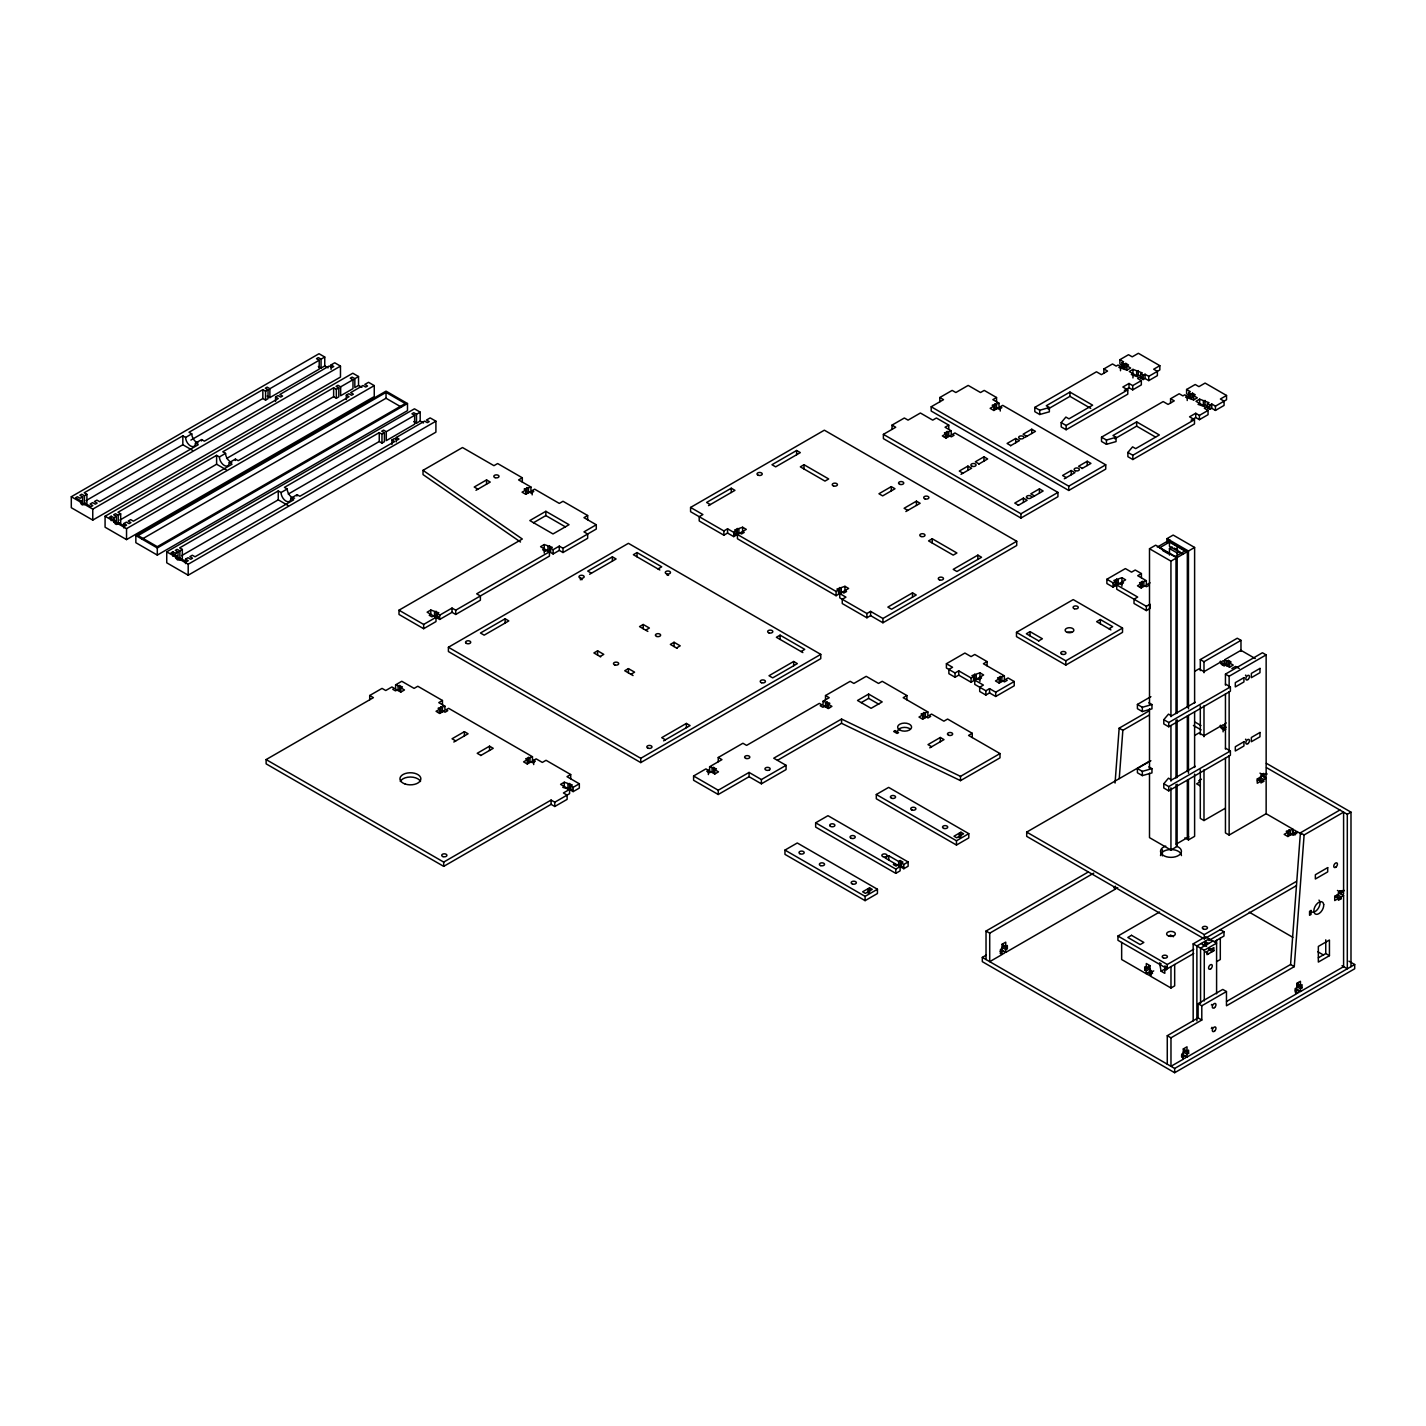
<?xml version="1.0" encoding="UTF-8"?>
<svg xmlns="http://www.w3.org/2000/svg" width="1426" height="1426" viewBox="0 0 1426 1426"><rect width="100%" height="100%" fill="white"/><g stroke="black" fill="none" stroke-linecap="round" stroke-linejoin="round"><path stroke-width="1.5" d="M1115.061 783.052L1119.16 728.169L1149.249 710.808M1119.25 778.596L1122.85 730.308L1149.178 715.103M1226.538 1001.48L1290.583 964.511L1300.405 832.82L1339.905 810.021M1167.27 1064.17L1167.27 1035.704L1198.107 1017.897L1198.107 1003.654L1222.759 989.43L1226.467 991.551L1226.467 1005.793L1294.273 966.65L1304.113 834.959L1343.595 812.16L1343.595 891.179L1341.135 892.605L1337.445 890.466M1124.383 390.403L1129.018 387.747L1132.707 389.868L1141.335 384.895L1141.335 380.617L1132.707 385.608L1129.018 383.469L1122.85 387.034L1127.788 389.868L1127.788 394.146L1066.131 429.743L1061.194 426.891L1061.194 422.631L1065.882 417.069L1068.965 418.852L1092.637 405.18L1069.946 392.079L1046.274 405.75L1049.358 407.533L1049.358 411.811L1039.732 414.503L1034.813 411.668L1034.813 407.39L1096.469 371.794L1101.389 374.646L1107.556 371.081L1103.867 368.942L1103.867 373.22M1191.102 420.207L1195.719 417.533L1199.409 419.672L1208.054 414.681L1208.054 410.421L1199.409 415.394L1195.719 413.255L1189.551 416.82L1194.489 419.672L1194.489 423.932L1132.832 459.529L1127.895 456.694L1127.895 452.416L1132.583 446.855L1135.666 448.637L1159.338 434.966L1136.647 421.882L1112.975 435.536L1116.059 437.319L1116.059 441.597L1106.451 444.306L1101.514 441.454L1101.514 437.176L1163.17 401.579L1168.09 404.431L1174.258 400.866L1170.568 398.745L1170.568 403.005M1225.451 684.07L1230.388 686.922L1230.388 691.2L1168.732 726.779L1163.794 723.945L1163.794 719.667L1168.482 714.123L1171.566 715.888L1195.238 702.234M1225.451 748.151L1230.388 750.985L1230.388 755.263L1168.732 790.86L1163.794 788.008L1163.794 783.73L1168.482 778.186L1171.566 779.969L1195.238 766.297M331.046 369.387L331.046 364.931L334.736 362.792L340.475 366.108L340.475 377.07L92.761 520.098L71.3 507.709L71.3 496.747L319.014 353.719L324.754 357.035L324.754 365.929L321.046 368.068L318.337 366.5M275.557 401.419L275.557 396.963L278.266 398.531L204.399 441.169L201.636 439.582L195.469 443.13A6.97 4.028 60 0 1 190.531 445.981A6.97 4.028 60 0 1 185.612 437.443L182.831 435.839L84.187 492.79L86.897 494.359L86.897 503.253M190.888 440.081L262.847 398.531L265.575 400.1L268.035 398.674L268.035 389.779L265.575 391.205L262.847 389.637L188.998 432.274L191.761 433.878A6.97 4.028 60 0 0 197.982 442.969M82.583 503.521L82.583 496.854L80.123 498.28L77.396 496.711L75.56 497.781L81.728 501.328A2.175 1.248 60 0 0 83.261 504.002A2.175 1.248 60 0 0 84.794 503.111L90.961 506.676L92.815 505.606L90.105 504.038L92.565 502.612L95.275 504.18L97.128 503.111L94.419 501.542L96.879 500.116L99.606 501.685L198.25 444.734L195.469 443.13M82.583 496.854L79.874 495.285L81.728 494.216L84.437 495.785L86.897 494.359M185.612 437.443L191.761 433.878M268.035 389.779L265.325 388.211L267.161 387.141L269.888 388.71L319.21 360.243L319.21 369.138L269.888 397.604L267.161 396.036M319.21 360.243L316.483 358.675L318.337 357.605L321.046 359.174L324.754 357.035M71.3 496.747L80.498 502.041L81.728 501.328M86.077 500.597L182.831 444.734L192.457 450.295M80.498 502.041A2.175 1.248 60 0 0 82.031 504.715A2.175 1.248 60 0 0 83.564 503.824L84.794 503.111M275.557 396.963L278.017 395.537L280.726 397.105L282.58 396.036L279.87 394.485L329.192 366.001L331.901 367.569L333.755 366.5L331.046 364.931M83.564 503.824L92.761 509.135L340.475 366.108M346.322 399.565L346.322 395.127L348.8 393.701L351.509 395.269L353.363 394.2L350.653 392.631L362.97 385.501L365.698 387.07L367.534 386L364.824 384.432L368.532 382.311L374.254 385.608L374.254 396.571L126.54 539.598L105.078 527.21L105.078 516.248L352.81 373.22L358.532 376.535L358.532 385.43L354.842 387.569L354.842 378.674L358.532 376.535M116.362 523.021L116.362 516.355L113.902 517.781L111.192 516.212L109.339 517.281L115.506 520.846A2.175 1.248 60 0 0 117.039 523.502A2.175 1.248 60 0 0 118.59 522.611L124.757 526.176L126.593 525.107L123.884 523.538L123.884 527.994M346.322 395.127L349.049 396.678L238.195 460.687L235.415 459.083L229.247 462.648A6.97 4.028 60 0 1 224.328 465.482A6.97 4.028 60 0 1 219.39 456.944L216.609 455.34L117.966 512.29L120.675 513.859L120.675 522.754L118.215 524.18L118.215 515.285L115.506 513.716L113.652 514.786L116.362 516.355M226.609 458.477L333.631 396.678L336.34 398.246L338.818 396.82L338.818 387.925L336.34 389.351L333.631 387.783L222.777 451.792L225.558 453.379A6.97 4.028 60 0 0 231.761 462.47M118.215 515.285L120.675 513.859M219.39 456.944L225.558 453.379M340.654 386.856L352.988 379.744L352.988 388.638L340.654 395.751L340.654 386.856L337.944 385.287L336.09 386.357L338.818 387.925M105.078 516.248L114.276 521.56L115.506 520.846M119.873 520.098L216.609 464.234L226.253 469.796M114.276 521.56A2.175 1.248 60 0 0 115.809 524.215A2.175 1.248 60 0 0 117.342 523.324L118.59 522.611M123.884 523.538L126.361 522.112L129.071 523.681L130.925 522.611L128.197 521.06L130.675 519.634L133.384 521.185L232.028 464.234L229.247 462.648M117.342 523.324L126.54 528.636L374.254 385.608M135.844 535.57L386.036 391.134L407.497 403.522L407.497 410.635L157.306 555.088L135.844 542.7L135.844 535.57L157.306 547.958L407.497 403.522M386.036 392.417L138.072 535.57L157.306 546.675L405.269 403.522L386.036 392.417L386.036 398.246L141.905 539.188M396.268 441.917L396.268 437.479L424.627 421.098L427.337 422.666L429.19 421.597L426.481 420.028L430.171 417.907L435.91 421.205L435.91 432.167L188.196 575.195L166.735 562.807L166.735 551.844L414.449 408.816L420.189 412.132L420.189 421.026L416.499 423.166L413.772 421.597M178.018 558.618L178.018 551.951L175.558 553.377L172.849 551.809L170.995 552.878L177.163 556.443A2.175 1.248 60 0 0 178.696 559.099A2.175 1.248 60 0 0 180.229 558.208L186.396 561.773L188.25 560.703L185.54 559.135L185.54 563.591M391.954 444.413L391.954 439.974L394.663 441.525L299.852 496.284L297.071 494.679L290.904 498.244A6.97 4.028 60 0 1 285.966 501.079A6.97 4.028 60 0 1 281.047 492.54L278.266 490.936L179.623 547.887L182.332 549.456L182.332 558.35L179.872 559.776L177.163 558.208M288.23 494.091L379.245 441.525L381.972 443.094L384.432 441.668L384.432 432.773L381.972 434.199L379.245 432.631L284.434 487.371L287.214 488.975A6.97 4.028 60 0 0 294.612 498.191M178.018 551.951L175.309 550.383L177.163 549.313L179.872 550.882L182.332 549.456M281.047 492.54L287.214 488.975M386.286 431.704L414.645 415.34L414.645 424.235L386.286 440.616L386.286 431.704L383.576 430.135L381.722 431.205L384.432 432.773M414.645 415.34L411.936 413.772L413.772 412.702L416.499 414.271L420.189 412.132M166.735 551.844L175.933 557.156L177.163 556.443M181.512 555.694L278.266 499.831L287.892 505.392M175.933 557.156A2.175 1.248 60 0 0 177.466 559.812A2.175 1.248 60 0 0 178.999 558.921L180.229 558.208M185.54 559.135L188 557.709L190.727 559.277L192.563 558.208L189.854 556.639L192.332 555.231L195.041 556.782L293.685 499.831L290.904 498.244M391.954 439.974L394.414 438.548L397.123 440.117L398.977 439.048L396.268 437.479M178.999 558.921L188.196 564.233L435.91 421.205M520.508 542.023L423.023 474.591L423.023 470.33L462.505 447.532L493.949 465.678L497.638 463.539L522.308 477.781L522.308 482.059M475.981 490.294L490.241 482.059L486.551 479.92L474.216 487.032L477.924 489.171M522.308 477.781L518.601 479.92L530.935 487.032L530.935 491.31L525.766 494.305L522.059 492.166L525.766 490.027L525.766 494.305M530.935 487.032L524.162 489.1L525.766 490.027M532.165 494.875L532.165 490.597L534.643 489.171L559.295 503.414L563.003 501.275L587.655 515.517L587.655 519.777M545.855 511.31L529.83 520.561L553.003 533.948L569.045 524.697L545.855 511.31L545.855 515.588L565.48 526.907M533.395 522.789L545.855 515.588M437.229 613.75L439.689 615.176L452.024 608.064L455.732 610.185L549.438 556.087L549.438 551.826L476.676 593.822L480.384 595.961L480.384 600.221L455.732 614.463L452.024 612.324L439.689 619.454L437.229 618.028L437.229 613.75L438.834 612.823L430.812 610.043L427.123 612.182L435.999 617.315L435.999 621.576L423.665 628.706L398.995 614.463L398.995 610.185L522.308 539.01L423.023 470.33M587.655 515.517L583.965 517.656L596.282 524.768L596.282 529.046L563.003 548.261L559.295 546.122L553.128 549.687L550.668 548.261L550.668 552.522L553.128 553.948L559.295 550.4L563.003 552.522L587.655 538.297L587.655 534.019L583.965 531.88L596.282 524.768M550.668 548.261L552.272 547.334L544.251 544.554L540.561 546.693L549.438 551.826M544.251 548.832L542.646 549.759L545.374 551.327L546.96 550.4M433.522 615.889L431.918 616.816L429.208 615.248L430.812 614.321L430.812 610.043M437.229 618.028L438.834 617.101L436.124 615.533L434.52 616.46L434.52 612.182M398.995 610.185L423.665 624.428L435.999 617.315M448.406 647.261L628.42 543.324L820.77 654.374L820.77 658.652L640.755 762.589L448.406 651.522L448.406 647.261L640.755 758.311L820.77 654.374M690.576 507.442L702.911 514.554L699.203 516.693L699.203 520.953L723.873 535.196L727.563 533.057L733.73 536.622L736.19 535.196L736.19 530.935L733.73 532.344L727.563 528.796L723.873 530.935L690.576 511.702L690.576 507.442L824.353 430.189L1016.72 541.256L1016.72 545.516L882.926 622.77L870.609 615.64L866.901 617.779L842.249 603.537L842.249 599.276L845.939 597.138L839.771 593.572L839.771 597.85L866.901 613.501L870.609 611.38L882.926 618.492L1016.72 541.256M369.708 699.774L369.708 695.514L382.043 688.384L385.733 690.523L391.9 686.958L394.378 688.384L392.774 689.311L395.483 690.879L397.088 689.952M505.125 618.777L480.455 633.019L484.163 635.158L508.815 620.916L505.125 618.777L505.125 623.055M589.633 574.25L616.085 558.974L612.396 556.853L587.726 571.077L591.433 573.216M708.508 505.624L734.96 490.348L731.271 488.209L706.601 502.451L710.308 504.59M796.617 450.491L771.965 464.716L775.655 466.855L800.325 452.612L796.617 450.491L796.617 454.751M266.127 759.577L443.7 862.088L551.096 800.075L554.785 802.214L569.58 793.676L569.58 789.398L563.413 792.963L567.12 795.102L567.12 799.38L554.785 806.492L551.096 804.353L443.7 866.366L266.127 763.855L266.127 759.577L373.416 697.635L369.708 695.514M400.777 692.091L400.777 687.813L404.485 689.952L400.777 692.091L395.608 689.097L395.608 684.837L401.776 681.271L414.093 688.384L417.8 686.245L442.452 700.487L442.452 704.765M395.608 684.837L402.382 686.886L400.777 687.813M658.01 568.938L661.717 566.817L637.048 552.575L633.358 554.714L659.81 569.99M804.014 464.716L800.325 466.855L824.977 481.097L828.684 478.958L804.014 464.716L804.014 468.994M892.034 429.386L892.034 425.108L904.351 417.996L908.059 420.135L920.394 413.005L932.711 420.135L936.419 417.996L948.753 425.108L948.753 429.386M939.823 401.793L939.823 397.515L952.158 390.403L955.866 392.524L968.183 385.412L980.518 392.524L984.225 390.403L996.542 397.515L996.542 401.793M949.734 435.928L951.338 436.855L954.047 435.286L952.443 434.36L954.921 432.951L1057.932 492.416L1057.932 496.694L1020.945 518.048L883.389 438.638L883.389 434.36L895.724 427.247L892.034 425.108M1000.25 411.044L1000.25 406.766L1002.71 405.341L1105.738 464.823L1105.738 469.101L1068.751 490.455L931.196 411.044L931.196 406.766L943.531 399.654L939.823 397.515M839.771 593.572L848.648 588.457L844.958 586.318L836.937 589.081L838.541 590.007L838.541 594.285L836.082 595.712L737.438 538.761L737.438 534.483L746.315 529.367L742.607 527.228L734.604 530.009L736.19 530.935M442.452 700.487L438.762 702.626L444.93 706.191L444.93 710.451L439.743 713.446L436.053 711.307L439.743 709.168L439.743 713.446M738.918 529.367L738.918 533.627L737.313 532.7L734.604 534.269L736.19 535.196M444.93 706.191L438.139 708.259L439.743 709.168M438.139 712.519L440.848 710.95L442.452 711.877L442.452 707.617M948.753 425.108L945.046 427.247L951.213 430.812L951.213 435.073L946.026 438.067L942.336 435.928L946.026 433.789L946.026 438.067M996.542 397.515L992.852 399.654L999.02 403.201L999.02 407.479L993.833 410.474L990.143 408.335L993.833 406.196L993.833 410.474M951.213 430.812L944.44 432.88L946.026 433.789M999.02 403.201L992.229 405.269L993.833 406.196M944.44 437.14L947.149 435.572L948.753 436.499L948.753 432.238M600.061 656.513L603.768 654.374L597.601 650.809L593.893 652.948L600.685 656.869M645.693 630.167L649.383 628.028L643.215 624.481L639.525 626.602L647.85 631.415M453.807 742.019L468.085 733.784L464.377 731.663L452.042 738.775L455.75 740.914M891.286 486.623L878.951 493.752L882.658 495.891L894.993 488.761L891.286 486.623L891.286 490.9M1103.867 368.942L1112.494 363.969L1116.184 366.108L1118.037 365.038L1120.497 366.464L1120.497 370.724M1124.205 368.585L1124.205 364.325L1125.809 363.398L1125.809 367.658L1124.205 368.585L1122.084 366.963L1123.581 366.108L1119.891 363.969L1119.891 359.691L1128.519 354.717L1132.226 356.839L1138.376 353.291L1159.837 365.68L1159.837 369.94L1148.75 376.357L1145.042 374.218L1143.189 375.288L1140.729 373.862L1140.729 378.14L1143.189 379.548L1145.042 378.478L1148.75 380.617L1157.377 375.644L1157.377 371.366L1153.67 369.227L1159.837 365.68M1122.084 366.963L1122.084 362.703L1123.581 361.83L1119.891 359.691M1120.497 366.464L1118.893 367.373L1126.914 370.154L1130.622 368.015L1126.914 365.894L1126.914 370.154M1048.092 408.977L1069.946 396.357L1090.747 408.371M1126.914 365.894L1128.519 364.967L1125.809 363.398M1140.729 373.862L1142.333 372.935L1132.957 369.37L1129.267 371.509L1136.665 375.787L1138.269 374.86L1140.978 376.428M961.017 474.341L971.623 468.209L967.915 466.088L959.288 471.061L962.996 473.2M978.771 464.092L987.648 458.958L983.958 456.819L975.313 461.81L979.02 463.949M1010.553 445.75L1019.43 440.616L1015.722 438.477L1007.095 443.468L1010.784 445.607M1024.848 437.479L1035.454 431.365L1031.747 429.226L1023.119 434.217L1026.827 436.356M1132.957 373.648L1131.353 374.575L1139.499 377.427L1137.645 378.478L1141.335 380.617M480.722 755.53L493.236 748.311L489.528 746.172L477.211 753.302L480.901 755.423M905.866 511.524L920.144 503.289L916.437 501.15L904.102 508.28L907.809 510.401M630.898 674.302L634.588 672.163L628.42 668.616L624.731 670.755L633.055 675.55M676.512 647.974L680.22 645.835L674.052 642.27L670.345 644.409L677.136 648.331M1140.729 378.14L1142.333 377.213M1061.194 422.631L1066.131 425.465L1127.788 389.868M532.468 756.725L525.695 758.792L527.299 759.719L527.299 763.997L532.468 761.003L532.468 756.725L448.62 708.312L446.16 709.738L447.764 710.665L445.055 712.234L443.45 711.307M527.299 759.719L523.592 761.858L527.299 763.997M533.698 764.568L533.698 760.29L536.176 758.864L542.343 762.429L546.033 760.29L570.703 774.532L570.703 778.792M737.438 534.483L836.082 591.433L838.541 590.007M1170.568 398.745L1179.195 393.754L1182.903 395.893L1184.739 394.824L1187.216 396.25L1187.216 400.528M1190.906 398.389L1190.906 394.111L1192.51 393.184L1192.51 397.462L1190.906 398.389L1188.785 396.767L1190.3 395.893L1186.592 393.754L1186.592 389.476L1195.22 384.503L1198.927 386.642L1205.095 383.077L1226.538 395.465L1226.538 399.743L1215.451 406.143L1211.743 404.004L1209.89 405.073L1207.43 403.647L1207.43 407.925L1209.89 409.351L1211.743 408.282L1215.451 410.421L1224.078 405.43L1224.078 401.152L1220.371 399.03L1226.538 395.465M932.247 538.761L928.558 540.9L953.21 555.124L956.917 553.003L932.247 538.761L932.247 543.021M1188.785 396.767L1188.785 392.489L1190.3 391.615L1186.592 389.476M1187.216 396.25L1185.612 397.177L1193.615 399.957L1197.323 397.818L1193.615 395.679L1193.615 399.957M1114.793 438.762L1136.647 426.142L1155.559 437.069M1193.615 395.679L1195.22 394.752L1192.51 393.184M801.055 651.522L804.745 649.383L780.093 635.158L776.386 637.279L802.856 652.573M1018.235 505.374L1027.112 500.259L1023.405 498.12L1014.777 503.093L1018.467 505.232M1032.531 497.121L1043.137 490.99L1039.429 488.868L1030.802 493.842L1034.51 495.981M1064.313 478.78L1074.901 472.648L1071.211 470.527L1062.584 475.5L1066.274 477.639M1082.067 468.53L1090.943 463.397L1087.236 461.258L1078.609 466.249L1082.316 468.388M1207.43 403.647L1209.034 402.72L1199.658 399.173L1195.968 401.294L1203.366 405.572L1204.97 404.645L1209.034 406.998L1207.43 407.925M883.389 434.36L1020.945 513.77L1057.932 492.416M931.196 406.766L1068.751 486.177L1105.738 464.823M570.703 774.532L566.995 776.671L579.33 783.783L579.33 788.061L573.163 791.608L570.703 790.182L570.703 785.922L572.307 784.995L564.286 782.214L560.578 784.353L567.976 788.614L569.58 787.705L569.58 783.427M1127.895 452.416L1132.832 455.268L1194.489 419.672M570.703 785.922L573.163 787.348L579.33 783.783M570.703 790.182L572.307 789.255M663.607 740.843L690.077 725.567L686.369 723.428L661.717 737.67L665.407 739.809M793.658 661.486L768.988 675.728L772.696 677.867L797.348 663.625L793.658 661.486L793.658 665.764M912.515 592.86L887.863 607.102L891.571 609.241L916.223 594.999L912.515 592.86L912.515 597.138M977.88 555.124L953.21 569.366L956.917 571.505L981.569 557.263L977.88 555.124L977.88 559.402M718.241 761.751L718.241 757.491L742.91 743.249L746.6 745.388L819.344 703.375L821.822 704.8L820.217 705.727L822.927 707.296L824.531 706.369M825.511 699.827L825.511 695.549L850.181 681.307L853.871 683.446L866.206 676.334L878.541 683.446L882.231 681.307L906.9 695.549L906.9 699.827M777.491 760.29L841.554 723.321L960.5 780.646L1000 757.848L1000 753.57L960.5 776.368L841.554 719.043L773.73 758.204L786.065 765.316L786.065 769.594L761.395 783.819L749.078 776.707L718.241 794.496L693.589 780.272L693.589 775.994L705.906 768.881L708.383 770.307L708.383 774.568M714.783 773.997L714.783 769.737L718.49 771.858L714.783 773.997L709.613 771.02L709.613 766.742L721.948 759.63L718.241 757.491M828.239 708.508L828.239 704.23L831.928 706.369L828.239 708.508L823.052 705.514L823.052 701.253L829.219 697.688L825.511 695.549M708.383 770.307L706.779 771.234L709.488 772.785L711.093 771.858M709.613 766.742L716.387 768.81L714.783 769.737M823.052 701.253L829.825 703.303L828.239 704.23M829.825 707.581L827.116 706.013L825.511 706.94L825.511 702.679M868.63 694.07L857.525 700.487L871.09 708.312L882.195 701.913L868.63 694.07L868.63 698.348L878.808 704.23M861.233 702.626L868.63 698.348M693.589 775.994L718.241 790.236L749.078 772.429L761.395 779.559L786.065 765.316M946.401 663.732L952.568 667.279L948.878 669.418L948.878 673.696L955.046 677.243L958.735 675.122L971.07 682.234L973.53 680.808L973.53 676.53L971.07 677.956L958.735 670.844L955.046 672.983L946.401 667.992L946.401 663.732L964.903 653.037L971.07 656.602L974.76 654.463L987.095 661.593L987.095 665.853M1149.499 704.301L1149.499 548.743L1155.666 545.178L1177.11 557.566M1167.003 543.074L1167.003 538.636L1173.17 535.071L1194.614 547.459L1194.614 703.018M1157.324 547.067L1169.837 539.848M1169.463 542.112L1159.481 547.887L1174.899 556.782L1184.881 551.024L1169.463 542.112L1169.463 546.39L1182.956 554.179M1116.736 584.963L1137.698 597.066L1134.009 599.205L1134.009 603.465L1146.344 610.595L1150.033 608.456L1150.033 604.178L1146.344 606.317L1116.736 589.241L1116.736 584.963L1125.631 579.829L1121.923 577.708L1113.902 580.471L1115.506 581.398L1115.506 585.676L1113.046 587.102L1106.879 583.537L1106.879 579.259L1125.381 568.582L1131.549 572.147L1135.239 570.008L1141.406 573.573L1141.406 577.851M906.9 695.549L903.193 697.688L927.863 711.93L927.863 716.191L922.675 719.185L918.986 717.046L922.675 714.907L922.675 719.185M1016.488 632.342L1073.208 599.597L1122.529 628.064L1122.529 632.342L1065.81 665.086L1016.488 636.62L1016.488 632.342L1065.81 660.826L1122.529 628.064M1169.463 555.07L1169.463 548.529L1172.172 546.96M1106.879 579.259L1113.046 582.824L1115.506 581.398M1038.681 640.88L1042.388 638.759L1030.053 631.629L1026.346 633.768L1038.859 640.987M1118.216 579.829L1118.216 584.107L1116.629 583.181L1113.902 584.749L1115.506 585.676M987.095 661.593L983.405 663.732L1004.367 675.835L1004.367 680.095L999.18 683.09L995.473 680.951L999.18 678.812L999.18 683.09M1141.406 573.573L1137.698 575.712L1146.344 580.685L1146.344 584.963L1141.157 587.958L1137.467 585.819L1141.157 583.68L1141.157 587.958M1177.11 713.125L1177.181 552.967L1179.89 551.416M974.76 680.095L983.405 685.086L979.698 687.225L979.698 691.485L985.865 695.05L989.555 692.911L995.722 696.476L1014.225 685.799L1014.225 681.521L995.722 692.198L989.555 688.633L985.865 690.772L974.76 684.373L974.76 680.095L983.637 674.979L979.947 672.84L971.926 675.621L973.53 676.53M1149.499 548.743L1170.942 561.131L1194.614 547.459M1146.344 580.685L1139.552 582.753L1141.157 583.68M1139.552 587.031L1142.262 585.462L1143.866 586.389L1143.866 582.111M927.863 711.93L921.071 713.998L922.675 714.907M1150.033 582.824L1147.573 584.25L1149.178 585.177L1146.468 586.746L1144.864 585.819M1004.367 675.835L997.576 677.885L999.18 678.812M1108.965 628.777L1112.672 626.656L1100.337 619.526L1096.63 621.665L1110.907 629.9M929.752 747.848L944.012 739.613L940.322 737.474L927.987 744.604L931.677 746.743M815.654 822.802L827.971 815.69L908.13 861.964L908.13 866.224L903.817 868.719L901.339 867.293L901.339 863.033L902.943 862.106L900.234 860.538L898.63 861.464L888.772 855.76L885.065 857.899L900.109 866.58L900.109 870.858L895.795 873.354L815.654 827.08L815.654 822.802L895.795 869.076L900.109 866.58M972.247 737.545L972.247 733.285L968.557 735.424L1000 753.57M876.313 794.496L888.648 787.384L968.789 833.657L968.789 837.918L956.472 845.048L876.313 798.774L876.313 794.496L956.472 840.77L968.789 833.657M784.96 850.092L797.277 842.98L877.436 889.254L877.436 893.514L865.101 900.644L784.96 854.37L784.96 850.092L865.101 896.366L877.436 889.254M1200.3 670.612L1200.3 659.578L1237.287 638.224L1240.976 640.363L1240.976 651.379M1200.3 659.578L1203.99 661.717L1240.976 640.363M1148.875 702.786L1151.958 704.569L1151.958 708.847L1142.333 711.556L1137.413 708.704L1137.413 704.426L1150.889 696.654M1195.202 671.058L1199.052 668.83L1203.99 671.682L1220.638 662.074L1223.098 663.5L1221.494 664.427L1224.221 665.995L1225.825 665.069L1229.515 667.208L1233.223 665.069L1229.515 662.93L1229.515 667.208M1226.806 665.639L1226.806 661.361L1228.41 660.434L1228.41 664.712L1226.806 665.639L1224.684 664.017L1224.684 659.739L1240.976 650.327L1255.29 658.58M1224.684 664.017L1226.182 663.143M1229.515 662.93L1231.119 662.003L1228.41 660.434M1231.868 668.544L1235.558 666.423L1239.265 668.544M894.94 863.603L893.336 864.53L896.045 866.099L897.649 865.172M1225.451 685.14L1225.451 674.106L1262.438 652.751L1266.145 654.89L1266.145 773.837L1263.668 775.263L1259.978 773.124M1225.451 674.106L1229.141 676.245L1266.145 654.89M901.339 863.033L903.817 864.459L908.13 861.964M960.91 832.231L953.994 836.224L956.703 837.775L963.62 833.8L960.91 832.231L960.91 836.509L959.306 837.418L959.306 833.158M901.339 867.293L902.943 866.366M869.539 887.828L862.641 891.803L865.35 893.371L872.249 889.396L869.539 887.828L869.539 892.088L867.935 893.015L867.935 888.755M1163.794 719.667L1168.732 722.519L1230.388 686.922M1296.323 885.724L1204.275 938.878L1026.702 836.367L1026.702 832.089L1149.392 761.252M1148.875 766.867L1151.958 768.65L1151.958 772.91L1142.333 775.619L1137.413 772.767L1137.413 768.507L1150.889 760.718M1195.202 735.139L1199.052 732.911L1203.99 735.763L1220.638 726.155L1223.098 727.563L1223.098 731.841M1226.182 722.946L1224.684 723.802L1224.684 728.08L1226.182 727.207M1223.098 727.563L1221.494 728.49L1224.221 730.059L1225.825 729.132M1163.794 783.73L1168.732 786.582L1230.388 750.985M1201.441 779.202L1198.713 780.771L1200.318 781.698L1196.628 783.819L1200.318 785.958M986.026 959.52L986.026 931.053L1088.127 872.088M986.026 931.053L989.715 933.174L1093.76 873.122M1263.668 781.395L1259.978 779.256L1259.978 777.402L1263.668 779.541L1263.668 781.395L1260.958 782.963L1260.958 781.109L1257.269 783.248L1257.269 778.97L1262.438 775.976L1266.145 778.115L1266.145 813.711L1229.141 835.066L1225.451 832.927L1225.451 757.937M1257.269 780.824L1259.978 779.256M1263.668 779.541L1266.145 778.115M1200.3 769.88L1200.3 818.417L1203.99 820.538L1225.13 808.346M1113.884 887.132L1115.488 886.206L1115.488 889.04L1005.74 952.408L1002.05 950.269L1002.05 944.297L1005.74 942.158L1005.74 946.418L1007.344 945.491L1007.344 948.629L1005.74 949.556L1002.05 947.417L1003.654 946.49L1007.344 948.629M1176.307 844.067L1188.821 836.848M1348.925 961.177L1354.7 964.511L1354.7 968.771L1174.668 1072.708L982.318 961.659L982.318 957.381L986.15 955.17M1149.499 773.177L1149.499 837.632L1170.942 850.021L1177.11 846.456L1177.11 784.229M1184.881 837.846L1188.464 839.914L1194.614 836.349L1194.614 774.122M1002.05 948.557L1000.446 949.484L1000.446 952.621L1002.05 951.695L1002.05 954.547L989.715 961.659L989.715 933.174M1293.043 829.255L1286.27 831.305L1287.874 832.231L1287.874 836.509L1293.043 833.515L1293.043 829.255L1266.377 813.836M1287.874 832.231L1284.166 834.37L1287.874 836.509M1193.74 953.495L1167.27 968.771L1117.948 940.304L1117.948 936.026L1159.552 912.016M1266.52 767.651L1347.303 814.299L1350.992 812.16L1350.992 966.65M1144.722 969.983L1148.411 967.844L1150.016 968.771L1146.308 970.91L1144.722 969.983L1144.722 966.864L1146.308 967.773L1150.016 965.652L1150.016 971.623L1146.308 973.762L1121.656 959.52L1121.656 942.443M1026.702 832.089L1204.275 934.6L1296.323 881.464M1193.17 1020.98L1193.17 943.869L1203.74 937.755M1174.668 964.511L1174.668 985.865L1170.978 988.004L1150.016 975.901L1150.016 973.049L1153.705 970.91M1209.195 938.878L1196.877 945.991L1196.877 1020.909M1117.948 936.026L1167.27 964.511L1193.74 949.217M1208.874 940.5L1223.989 931.766L1223.989 936.026L1214.542 941.481M1203.027 945.278L1206.485 943.299L1206.485 946.418L1201.191 943.513M1212.902 941.017L1200.567 948.13L1200.567 1003.227M1161.12 963.798L1159.516 962.871L1161.12 971.195L1164.81 969.056L1166.415 969.983L1166.415 966.864L1164.81 965.937M1193.17 943.869L1204.275 950.269L1216.592 943.156L1205.505 936.739M1213.882 950.696L1206.984 954.689L1206.984 951.552L1213.882 947.559L1213.882 950.696L1210.193 948.557L1208.588 949.484L1212.278 951.623M1216.592 961.659L1220.3 959.52L1220.3 938.165M1341.135 898.719L1337.445 896.597L1337.445 894.744L1341.135 896.883L1341.135 898.719L1338.426 900.287L1338.426 898.433L1334.718 900.572L1334.718 896.312L1339.905 893.318L1343.595 895.457L1343.595 966.65L1300.441 991.551L1296.751 989.43L1296.751 983.441L1300.441 981.302L1300.441 985.58L1302.045 984.653L1302.045 987.79L1300.441 988.717L1296.751 986.578L1298.355 985.651L1302.045 987.79M1341.135 896.883L1343.595 895.457M1198.107 1003.654L1201.797 1005.793L1226.467 991.551M1167.27 1035.704L1170.978 1037.825L1201.797 1020.036L1201.797 1005.793M1318.337 957.809L1325.752 953.531L1329.442 955.67L1329.442 940.019L1318.337 946.418L1318.337 962.087L1329.442 955.67M1296.751 987.719L1295.147 988.646L1295.147 991.765L1296.751 990.838L1296.751 993.69L1187.002 1057.058L1183.313 1054.919L1183.313 1048.93L1187.002 1046.809L1187.002 1051.069L1188.607 1050.142L1188.607 1053.279L1187.002 1054.206L1183.313 1052.067L1184.917 1051.14L1188.607 1053.279M1183.313 1053.208L1181.708 1054.135L1181.708 1057.272L1183.313 1056.345L1183.313 1059.197L1170.978 1066.309L1170.978 1037.825M982.318 957.381L1174.668 1068.448L1354.7 964.511M1034.813 407.39L1039.732 410.242L1049.358 407.533M1101.514 437.176L1106.451 440.028L1116.059 437.319M1137.413 704.426L1142.333 707.278L1151.958 704.569M1137.413 768.507L1142.333 771.359L1151.958 768.65M769.541 769.844L769.826 769.63A2.62 1.515 0 0 0 767.794 767.366A2.62 1.515 0 0 0 765.102 769.398A2.62 1.515 0 0 0 769.416 769.951M910.162 728.971L908.897 728.223A6.97 4.028 0 0 0 897.703 730.843M1208.054 410.421L1204.346 408.282L1206.2 407.212L1198.054 404.36L1199.658 403.433L1199.658 399.173M1000.25 406.766L1001.854 407.693L999.145 409.262L997.54 408.335M1167.003 538.636L1188.464 551.024L1188.464 708.793M1168.108 540.561L1187.341 551.666L1187.341 707.029M1174.115 548.065L1177.965 550.293M1169.463 548.529L1177.181 552.967M1162.547 550.436L1168.304 553.769M1121.923 581.968L1123.528 582.895L1120.818 584.464L1119.214 583.537M1195.202 722.198L1200.959 725.531M1266.359 763.302L1350.992 812.16M1193.419 725.46L1201.12 729.898M1257.269 778.97L1260.958 781.109M1119.16 728.169L1122.85 730.308M1300.405 832.82L1304.113 834.959M1301.368 834.05L1296.751 831.376L1294.273 832.802L1295.878 833.729L1293.168 835.297L1291.564 834.37M1014.225 681.521L1008.057 677.956L1005.597 679.382L1007.202 680.309L1004.474 681.878L1002.888 680.951M739.898 533.057L741.502 533.984L744.212 532.415L742.607 531.506L742.607 527.228M842.249 592.146L843.835 593.073L846.563 591.505L844.958 590.578L844.958 586.318M979.947 677.1L981.551 678.027L978.842 679.596L977.238 678.669M1334.718 896.312L1338.426 898.433M972.247 733.285L947.595 719.043L943.887 721.182L931.552 714.07L929.092 715.478L930.697 716.405L927.987 717.973L926.383 717.046M354.842 378.674L352.133 377.106L350.279 378.175L352.988 379.744M386.036 398.246L401.419 407.141M324.754 365.929L328.087 367.855M358.532 385.43L361.865 387.355M420.189 421.026L423.522 422.952M532.165 490.597L533.77 491.524L531.06 493.093L529.456 492.166M1249.229 912.159L1292.865 937.345M1317.891 951.802L1323.595 955.081M1342.009 965.723L1347.303 968.771L1347.303 814.299M1290.583 964.511L1294.273 966.65M1220.21 929.574L1223.989 931.766M1296.751 983.441L1300.441 985.58M1208.588 943.513L1204.881 941.374L1204.881 944.208M1204.881 951.623L1208.588 953.762M1170.354 934.957L1173.438 936.739M1161.12 971.195L1164.81 973.334L1164.81 969.056M1150.016 965.652L1146.308 963.513L1146.308 967.773M1150.016 969.912L1151.62 970.839L1151.62 973.976L1150.016 973.049M1198.107 1017.897L1201.797 1020.036M1002.05 944.297L1005.74 946.418M1183.313 1048.93L1187.002 1051.069M533.698 760.29L535.303 761.217L532.593 762.785L530.989 761.858M569.58 789.398L562.807 787.348L564.286 786.492L564.286 782.214M1188.785 392.489L1190.906 394.111M1122.084 362.703L1124.205 364.325M1224.684 659.739L1226.806 661.361M1341.135 892.605L1341.135 890.751L1338.426 892.32L1338.426 894.173M1325.752 939.841L1325.752 953.531M1300.441 988.717L1300.441 991.551M1298.355 982.514L1298.355 985.651M1290.583 830.663L1290.583 834.941L1288.979 834.014L1288.979 829.736M1263.668 775.263L1263.668 773.409L1260.958 774.978L1260.958 776.831M1229.141 676.245L1229.141 687.279M1229.141 691.681L1229.141 751.235M1229.141 755.655L1229.141 835.066M1225.451 693.963L1225.451 749.113M1216.592 940.304L1216.592 993.833M1215.451 406.143L1215.451 410.421M1211.743 404.004L1211.743 408.282M1209.89 405.073L1209.89 409.351M1204.97 400.385L1204.97 404.645M1204.275 934.6L1204.275 938.878M1204.275 950.269L1204.275 1000.945M1203.99 661.717L1203.99 672.751M1203.99 705.834L1203.99 736.725M1203.99 769.808L1203.99 820.538M1203.366 401.294L1203.366 405.572M1200.3 705.906L1200.3 734.586M1199.409 415.394L1199.409 419.672M1195.719 413.255L1195.719 417.533M1194.614 711.895L1194.614 767.455M1188.464 715.46L1188.464 773.249M1188.464 779.915L1188.464 839.914M1187.341 715.905L1187.341 771.395M1187.341 780.272L1187.341 837.989M1187.002 1054.206L1187.002 1057.058M1177.181 546.568L1177.181 550.846M1177.11 719.791L1177.11 777.562M1176.004 558.208L1176.004 713.57M1176.004 720.237L1176.004 777.954M1176.004 784.603L1176.004 844.531M1174.668 1068.448L1174.668 1072.708M1170.942 561.131L1170.942 716.69M1170.942 725.567L1170.942 781.127M1170.942 787.794L1170.942 850.021M1170.978 966.65L1170.978 988.004M1168.732 722.519L1168.732 726.779M1168.732 786.582L1168.732 790.86M1167.27 964.511L1167.27 968.771M1162.35 849.789L1162.35 855.885M1149.499 708.74L1149.499 768.739M1148.75 376.357L1148.75 380.617M1146.344 606.317L1146.344 610.595M1146.308 970.91L1146.308 973.762M1145.042 374.218L1145.042 378.478M1143.189 375.288L1143.189 379.548M1142.262 581.184L1142.262 585.462M1142.333 707.278L1142.333 711.556M1142.333 771.359L1142.333 775.619M1138.269 370.582L1138.269 374.86M1136.665 371.509L1136.665 375.787M1136.647 421.882L1136.647 426.142M1132.957 369.37L1132.957 377.926M1132.707 385.608L1132.707 389.868M1132.832 455.268L1132.832 459.529M1129.018 383.469L1129.018 387.747M1121.923 577.708L1121.923 586.246M1116.629 578.903L1116.629 583.181M1113.046 582.824L1113.046 587.102M1106.451 440.028L1106.451 444.306M1100.337 619.526L1100.337 623.804M1087.236 461.258L1087.236 465.536M1071.211 470.527L1071.211 474.787M1069.946 392.079L1069.946 396.357M1068.751 486.177L1068.751 490.455M1066.131 425.465L1066.131 429.743M1065.81 660.826L1065.81 665.086M1039.732 410.242L1039.732 414.503M1039.429 488.868L1039.429 493.129M1031.747 429.226L1031.747 433.504M1030.053 631.629L1030.053 635.907M1023.405 498.12L1023.405 502.38M1020.945 513.77L1020.945 518.048M1015.722 438.477L1015.722 442.755M1005.74 949.556L1005.74 952.408M1001.89 677.243L1001.89 681.521L1000.286 680.594L1000.286 676.316M996.542 404.627L996.542 408.906L994.938 407.979L994.938 403.701M995.722 692.198L995.722 696.476M989.555 688.633L989.555 692.911M985.865 690.772L985.865 695.05M983.958 456.819L983.958 461.097M979.947 672.84L979.947 681.378M976.24 674.979L976.24 679.239L974.635 678.313L974.635 674.052M971.07 677.956L971.07 682.234M967.915 466.088L967.915 470.348M960.5 776.368L960.5 780.646M958.735 670.844L958.735 675.122M956.472 840.77L956.472 845.048M955.046 672.983L955.046 677.243M947.149 431.312L947.149 435.572M940.322 737.474L940.322 741.752M925.403 713.356L925.403 717.617L923.798 716.69L923.798 712.43M916.437 501.15L916.437 505.428M903.817 864.459L903.817 868.719M900.234 860.538L900.234 864.816L898.63 865.742L898.63 861.464M895.795 869.076L895.795 873.354M888.772 855.76L888.772 860.038M882.926 618.492L882.926 622.77M870.609 611.38L870.609 615.64M866.901 613.501L866.901 617.779M865.101 896.366L865.101 900.644M841.554 719.043L841.554 723.321M841.251 588.457L841.251 592.717L839.647 591.79L839.647 587.53M836.082 591.433L836.082 595.712M827.116 701.752L827.116 706.013M780.093 635.158L780.093 639.418M761.395 779.559L761.395 783.819M749.078 772.429L749.078 776.707M737.313 528.44L737.313 532.7M733.73 532.344L733.73 536.622M731.271 488.209L731.271 492.487M727.563 528.796L727.563 533.057M723.873 530.935L723.873 535.196M718.241 790.236L718.241 794.496M713.677 767.241L713.677 771.502L712.073 772.429L712.073 768.168M686.369 723.428L686.369 727.706M674.052 642.27L674.052 646.548M643.215 624.481L643.215 628.741M640.755 758.311L640.755 762.589M637.048 552.575L637.048 556.853M628.42 668.616L628.42 672.876M612.396 556.853L612.396 561.113M597.601 650.809L597.601 655.087M573.163 787.348L573.163 791.608M567.976 784.353L567.976 788.614M563.003 548.261L563.003 552.522M559.295 546.122L559.295 550.4M554.785 802.214L554.785 806.492M553.128 549.687L553.128 553.948M551.096 800.075L551.096 804.353M549.563 545.766L549.563 550.044L547.958 550.971L547.958 546.693M544.251 544.554L544.251 553.092M530.009 758.151L530.009 762.429L528.404 761.502L528.404 757.224M528.476 488.458L528.476 492.736L526.871 491.81L526.871 487.532M489.528 746.172L489.528 750.45M486.551 479.92L486.551 484.18M464.377 731.663L464.377 735.923M455.732 610.185L455.732 614.463M452.024 608.064L452.024 612.324M443.7 862.088L443.7 866.366M440.848 706.69L440.848 710.95M439.689 615.176L439.689 619.454M436.124 611.255L436.124 615.533M423.665 624.428L423.665 628.706M416.499 414.271L416.499 423.166M399.672 685.336L399.672 689.596L398.068 690.523L398.068 686.245M381.972 434.199L381.972 443.094M379.245 432.631L379.245 441.525M336.34 389.351L336.34 398.246M333.631 387.783L333.631 396.678M321.046 359.174L321.046 368.068M278.266 490.936L278.266 499.831M269.888 388.71L269.888 397.604M265.575 391.205L265.575 400.1M262.847 389.637L262.847 398.531M216.609 455.34L216.609 464.234M188.196 564.233L188.196 575.195M182.831 435.839L182.831 444.734M179.872 550.882L179.872 559.776M175.558 553.377L175.558 557.816M172.849 551.809L172.849 556.247M157.306 547.958L157.306 555.088M126.54 528.636L126.54 539.598M113.902 517.781L113.902 522.219M111.192 516.212L111.192 520.668M92.761 509.135L92.761 520.098M84.437 495.785L84.437 504.679M1220.709 663.625A2.62 1.515 -60 0 1 1223.793 660.88A2.62 1.515 -60 0 1 1222.973 664.926M1220.709 727.688A2.62 1.515 -60 0 1 1223.793 724.943A2.62 1.515 -60 0 1 1222.973 729.007M1220.389 661.147A2.62 1.515 -60 0 1 1220.103 661.771M1220.389 725.228A2.62 1.515 -60 0 1 1220.103 725.834M1245.736 675.051A2.62 1.515 -60 0 1 1245.54 675.674M1245.736 739.114A2.62 1.515 -60 0 1 1245.54 739.737M201.636 439.582A6.97 4.028 60 0 1 201.458 440.955M235.415 459.083A6.97 4.028 60 0 1 235.254 460.455M297.071 494.679A6.97 4.028 60 0 1 296.911 496.052M1067.325 632.395A4.367 2.513 0 0 0 1073.867 630.203A4.367 2.513 0 0 0 1067.325 628.028A4.367 2.513 0 0 0 1067.325 632.395A4.367 2.513 0 0 1 1071.692 632.306M400.296 781.501A10.463 6.043 0 0 1 410.403 777.027A10.463 6.043 0 0 1 420.51 781.501M580.257 579.74A2.62 1.515 0 0 1 582.254 579.598M667.208 575.32A2.62 1.515 0 0 1 668.562 575.32M1211.743 1004.421A2.62 1.515 -60 0 1 1211.351 1004.973M1211.975 1027.29A2.531 1.462 -60 0 1 1211.334 1028.431M1168.803 936.08A4.367 2.513 0 0 0 1175.345 933.887A4.367 2.513 0 0 0 1168.803 931.713A4.367 2.513 0 0 0 1168.803 936.08A4.367 2.513 0 0 1 1173.152 935.991M1160.514 855.582A10.463 6.043 0 0 1 1170.978 849.539A10.463 6.043 0 0 1 1181.441 855.582M1176.2 846.081A10.463 6.043 0 0 1 1178.999 855.19A10.463 6.043 0 0 1 1162.956 855.19A10.463 6.043 0 0 1 1165.737 846.081M1318.997 900.109A6.97 4.028 -60 0 1 1318.622 907.827A6.97 4.028 -60 0 1 1312.134 912.105M1000.196 951.338A2.62 1.515 0 0 1 1003.904 951.338A2.62 1.515 0 0 1 1003.904 953.477A2.62 1.515 0 0 1 1000.196 953.477M1117.752 887.667A2.62 1.515 0 0 1 1114.187 888.22M1295.432 990.25A2.62 1.515 0 0 1 1299.371 991.551A2.62 1.515 0 0 1 1295.432 992.87M1181.459 1055.989A2.62 1.515 0 0 1 1185.826 1056.666A2.62 1.515 0 0 1 1182.635 1058.52M1151.317 975.063A2.62 1.515 0 0 1 1147.645 974.404A2.62 1.515 0 0 1 1149.124 972.336A2.62 1.515 0 0 1 1152.547 973.37M1342.24 890.466A2.62 1.515 60 0 1 1343.542 893.835A2.62 1.515 60 0 1 1341.278 894.031A2.62 1.515 60 0 1 1339.959 890.662M1295.378 834.78A2.62 1.515 60 0 1 1293.079 831.768A2.62 1.515 60 0 1 1294.737 830.235A2.62 1.515 60 0 1 1296.751 833.515M1265.218 773.587A2.62 1.515 60 0 1 1265.218 777.295A2.62 1.515 60 0 1 1262.438 773.837M1344.148 890.876A2.62 1.515 60 0 1 1343.845 890.252M1267.054 774.086A2.62 1.515 60 0 1 1266.68 773.534M1323.685 904.387L1323.702 905.866A6.97 4.028 -60 0 1 1316.18 914.333A6.97 4.028 -60 0 1 1316.127 904.744A6.97 4.028 -60 0 1 1323.685 904.387M895.136 730.611L893.656 731.467L897.097 733.463L898.576 732.607L895.136 730.611M1243.935 677.671L1235.308 682.644L1235.308 686.922L1243.935 681.931L1243.935 677.671M1259.978 668.42L1251.351 673.393L1251.351 677.671L1259.978 672.68L1259.978 668.42M1243.935 741.734L1235.308 746.725L1235.308 750.985L1243.935 746.012L1243.935 741.734M1259.978 732.483L1251.351 737.474L1251.351 741.734L1259.978 736.761L1259.978 732.483M1131.513 935.313L1127.823 937.452L1140.158 944.582L1143.848 942.443L1131.513 935.313M1327.695 867.614L1315.36 874.744L1315.36 879.004L1327.695 871.892L1327.695 867.614M1311.047 910.465L1309.567 911.321L1309.567 915.314L1311.047 914.458L1311.047 910.465M1075.454 470.758A2.62 1.515 0 0 0 1079.375 469.457A2.62 1.515 0 0 0 1075.454 468.138A2.62 1.515 0 0 0 1075.454 470.758M1019.964 438.727A2.62 1.515 0 0 0 1023.886 437.408A2.62 1.515 0 0 0 1019.964 436.106A2.62 1.515 0 0 0 1019.964 438.727M1027.647 498.351A2.62 1.515 0 0 0 1031.568 497.05A2.62 1.515 0 0 0 1027.647 495.749A2.62 1.515 0 0 0 1027.647 498.351M972.158 466.32A2.62 1.515 0 0 0 976.079 465.019A2.62 1.515 0 0 0 972.158 463.7A2.62 1.515 0 0 0 972.158 466.32M1248.124 679.453A2.62 1.515 -60 0 0 1248.944 675.407A2.62 1.515 -60 0 0 1245.861 678.152A2.62 1.515 -60 0 0 1248.124 679.453M1248.124 743.516A2.62 1.515 -60 0 0 1248.944 739.47A2.62 1.515 -60 0 0 1245.861 742.215A2.62 1.515 -60 0 0 1248.124 743.516M883.14 856.723A2.62 1.515 0 0 0 887.061 855.404A2.62 1.515 0 0 0 883.14 854.103A2.62 1.515 0 0 0 883.14 856.723M851.322 838.345A2.62 1.515 0 0 0 855.261 837.044A2.62 1.515 0 0 0 851.322 835.743A2.62 1.515 0 0 0 851.322 838.345M830.449 826.367A2.62 1.515 0 0 0 834.816 825.69A2.62 1.515 0 0 0 831.608 823.836A2.62 1.515 0 0 0 830.449 826.367M852.445 884.013A2.62 1.515 0 0 0 856.366 882.694A2.62 1.515 0 0 0 852.445 881.393A2.62 1.515 0 0 0 852.445 884.013M820.645 865.635A2.62 1.515 0 0 0 824.567 864.334A2.62 1.515 0 0 0 820.645 863.033A2.62 1.515 0 0 0 820.645 865.635M799.754 853.657A2.62 1.515 0 0 0 804.121 852.98A2.62 1.515 0 0 0 800.931 851.126A2.62 1.515 0 0 0 799.754 853.657M943.816 828.417A2.62 1.515 0 0 0 947.737 827.098A2.62 1.515 0 0 0 943.816 825.797A2.62 1.515 0 0 0 943.816 828.417M911.998 810.039A2.62 1.515 0 0 0 915.92 808.738A2.62 1.515 0 0 0 911.998 807.437A2.62 1.515 0 0 0 911.998 810.039M891.66 798.293A2.62 1.515 0 0 0 895.581 796.991A2.62 1.515 0 0 0 891.66 795.69A2.62 1.515 0 0 0 891.66 798.293M1062.031 654.302A2.62 1.515 0 0 0 1065.953 652.983A2.62 1.515 0 0 0 1062.031 651.682A2.62 1.515 0 0 0 1062.031 654.302M1074.366 608.742A2.62 1.515 0 0 0 1078.288 607.423A2.62 1.515 0 0 0 1074.366 606.121A2.62 1.515 0 0 0 1074.366 608.742M939.574 579.936A2.62 1.515 0 0 0 943.495 578.617A2.62 1.515 0 0 0 939.574 577.316A2.62 1.515 0 0 0 939.574 579.936M758.311 475.286A2.62 1.515 0 0 0 762.25 473.985A2.62 1.515 0 0 0 758.311 472.666A2.62 1.515 0 0 0 758.311 475.286M921.089 536.515A2.62 1.515 0 0 0 925.011 535.196A2.62 1.515 0 0 0 921.089 533.894A2.62 1.515 0 0 0 921.089 536.515M833.533 485.963A2.62 1.515 0 0 0 837.454 484.662A2.62 1.515 0 0 0 833.533 483.343A2.62 1.515 0 0 0 833.533 485.963M899.842 484.377A2.62 1.515 0 0 0 903.763 483.075A2.62 1.515 0 0 0 899.842 481.756A2.62 1.515 0 0 0 899.842 484.377M924.993 498.904A2.62 1.515 0 0 0 928.914 497.603A2.62 1.515 0 0 0 924.993 496.284A2.62 1.515 0 0 0 924.993 498.904M405.162 784.033A10.463 6.043 0 0 0 420.866 778.792A10.463 6.043 0 0 0 405.162 773.569A10.463 6.043 0 0 0 405.162 784.033M443.005 856.634A2.62 1.515 0 0 0 446.926 855.333A2.62 1.515 0 0 0 443.005 854.014A2.62 1.515 0 0 0 443.005 856.634M495.107 477.674A2.62 1.515 0 0 0 499.029 476.355A2.62 1.515 0 0 0 495.107 475.054A2.62 1.515 0 0 0 495.107 477.674M466.284 643.34A2.62 1.515 0 0 0 470.651 642.663A2.62 1.515 0 0 0 467.443 640.809A2.62 1.515 0 0 0 466.284 643.34M580.257 578.083A2.62 1.515 0 0 0 584.179 576.781A2.62 1.515 0 0 0 580.257 575.462A2.62 1.515 0 0 0 580.257 578.083M666.566 573.822A2.62 1.515 0 0 0 670.505 572.503A2.62 1.515 0 0 0 666.566 571.202A2.62 1.515 0 0 0 666.566 573.822M768.917 632.894A2.62 1.515 0 0 0 772.839 631.593A2.62 1.515 0 0 0 768.917 630.292A2.62 1.515 0 0 0 768.917 632.894M761.52 682.733A2.62 1.515 0 0 0 765.441 681.432A2.62 1.515 0 0 0 761.52 680.113A2.62 1.515 0 0 0 761.52 682.733M648.081 748.222A2.62 1.515 0 0 0 652.003 746.921A2.62 1.515 0 0 0 648.081 745.62A2.62 1.515 0 0 0 648.081 748.222M614.784 664.944A2.62 1.515 0 0 0 618.706 663.625A2.62 1.515 0 0 0 614.784 662.324A2.62 1.515 0 0 0 614.784 664.944M656.709 636.459A2.62 1.515 0 0 0 660.63 635.158A2.62 1.515 0 0 0 656.709 633.839A2.62 1.515 0 0 0 656.709 636.459M745.905 758.436A2.62 1.515 0 0 0 749.826 757.135A2.62 1.515 0 0 0 745.905 755.816A2.62 1.515 0 0 0 745.905 758.436M948.753 735.299A2.62 1.515 0 0 0 952.675 733.998A2.62 1.515 0 0 0 948.753 732.679A2.62 1.515 0 0 0 948.753 735.299M900.323 730.308A6.97 4.028 0 0 0 911.517 727.688A6.97 4.028 0 0 0 901.981 723.392A6.97 4.028 0 0 0 900.323 730.308M1210.906 968.717A2.62 1.515 -60 0 0 1211.743 964.653A2.62 1.515 -60 0 0 1208.642 967.398A2.62 1.515 -60 0 0 1210.906 968.717M1163.509 957.987A2.62 1.515 0 0 0 1167.431 956.668A2.62 1.515 0 0 0 1163.509 955.367A2.62 1.515 0 0 0 1163.509 957.987M1203.58 929.146A2.62 1.515 0 0 0 1207.501 927.845A2.62 1.515 0 0 0 1203.58 926.543A2.62 1.515 0 0 0 1203.58 929.146M1214.613 1007.576A2.62 1.515 -60 0 0 1215.433 1003.53A2.62 1.515 -60 0 0 1212.35 1006.275A2.62 1.515 -60 0 0 1214.613 1007.576M1214.613 1031.069A2.62 1.515 -60 0 0 1215.433 1027.023A2.62 1.515 -60 0 0 1212.35 1029.768A2.62 1.515 -60 0 0 1214.613 1031.069M1336.073 866.99A2.62 1.515 -60 0 0 1336.893 862.926A2.62 1.515 -60 0 0 1333.809 865.671A2.62 1.515 -60 0 0 1336.073 866.99"/></g></svg>
